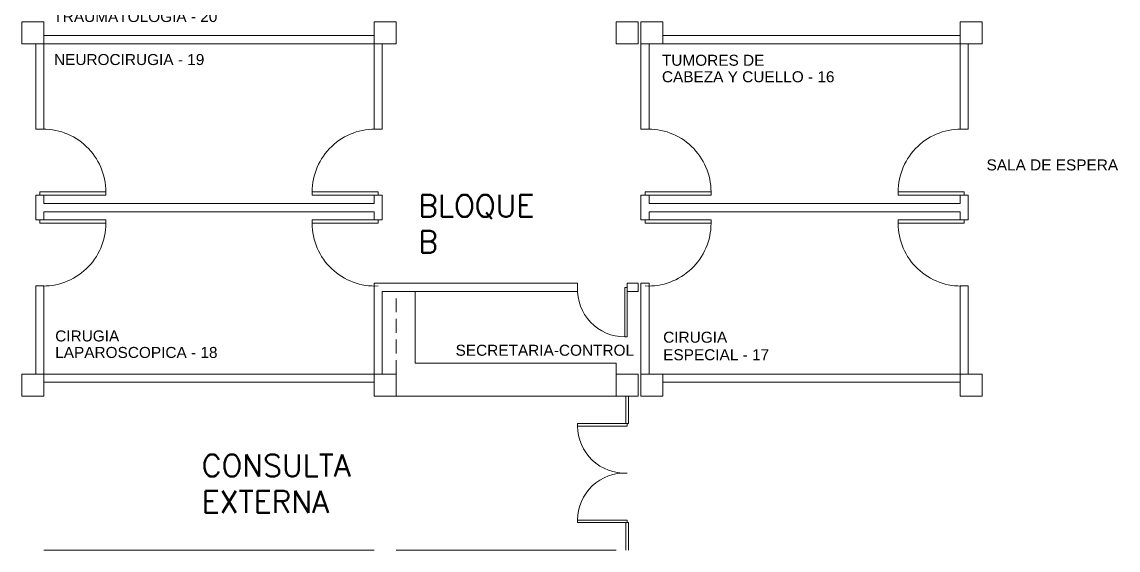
# Model space of a CAD drawing. Header units: millimetres. Extents: x 3379916 to 3461107, y 1810459 to 1930088.
# Drawn here: x 3411857 to 3431780, y 1884609 to 1894209 of the extents above; entities that cross this region are included whole.
import ezdxf

# ---------------------------------------------------------------- set-up
doc = ezdxf.new("R2010")
doc.units = ezdxf.units.MM
doc.linetypes.add('IMPORT-HIDDEN', pattern=[375, 250, -125])
for name, color, linetype, lineweight in [('COL', 2, 'Continuous', 9), ('MU', 1, 'Continuous', 9), ('NO', 7, 'Continuous', 9), ('PA', 7, 'Continuous', 9), ('planos entrada_dwg', 8, 'Continuous', 9), ('PU', 1, 'Continuous', 9), ('TA', 3, 'Continuous', 9), ('VE', 5, 'Continuous', 9)]:
    doc.layers.add(name, color=color, linetype=linetype, lineweight=lineweight)
doc.styles.add('Arial_1', font='arial.ttf', dxfattribs={"height": 200})
doc.styles.add('RomanS_3', font='romans__.ttf', dxfattribs={"height": 400})

# ---------------------------------------------------------------- blocks, each defined once
blk = doc.blocks.new('planos entrada_dwg_-COL40--171019-Nivel 1')
at = {"layer": 'COL', "flags": 128}
blk.add_lwpolyline([(-200, 200), (-200, -200), (200, -200), (200, 200)], close=True, dxfattribs=at)
blk = doc.blocks.new('planos entrada_dwg_P-IZ-171018-Nivel 1')
at = {"layer": 'PU', "flags": 128}
blk.add_lwpolyline([(50, 1000), (50, 0), (0, 0), (0, 1000)], close=True, dxfattribs=at)
at = {"layer": 'PU'}
blk.add_arc((50, 48.75), 951.25, 357.062399, 90, dxfattribs=at)
blk = doc.blocks.new('planos entrada_dwg_P-DE-171022-Nivel 1')
at = {"layer": 'PU', "flags": 128}
blk.add_lwpolyline([(-50, 1000), (-50, 0), (0, 0), (0, 1000)], close=True, dxfattribs=at)
at = {"layer": 'PU'}
blk.add_arc((-50, 48.75), 951.25, 90, 182.937601, dxfattribs=at)
blk = doc.blocks.new('planos entrada_dwg-171017-Nivel 1')
at = {"layer": 'MU', "linetype": 'IMPORT-HIDDEN'}
blk.add_line((3418657, 1887809), (3418657, 1889309), dxfattribs=at)
at = {"layer": 'MU', "flags": 128}
blk.add_lwpolyline([(3418657, 1887409), (3422657, 1887409), (3422657, 1888009), (3419007, 1888009), (3419007, 1889309)], dxfattribs=at)
at = {"layer": 'PA'}
for p, q in [((3418257, 1893959), (3412257, 1893959)), ((3423507, 1893959), (3428907, 1893959)), ((3412257, 1891059), (3412257, 1890909)), ((3418257, 1891059), (3418257, 1890909)), ((3423107, 1891059), (3423107, 1890609)), ((3423257, 1891059), (3423257, 1890909)), ((3423107, 1890909), (3423107, 1890759)), ((3412257, 1890759), (3412257, 1890609)), ((3418257, 1890759), (3418257, 1890609)), ((3423257, 1890759), (3423257, 1890609)), ((3412257, 1887659), (3418257, 1887659)), ((3428907, 1887659), (3423507, 1887659))]:
    blk.add_line(p, q, dxfattribs=at)
at = {"layer": 'PA', "flags": 128}
for points in [[(3418407, 1893809), (3418407, 1892259), (3418257, 1892259), (3418257, 1893809), (3412257, 1893809), (3412257, 1892259), (3412107, 1892259), (3412107, 1893809)], [(3423107, 1893809), (3423107, 1892259), (3423257, 1892259), (3423257, 1893809)], [(3423507, 1893809), (3428907, 1893809), (3428907, 1892259), (3429057, 1892259), (3429057, 1893809)], [(3412107, 1891059), (3412257, 1891059), (3412257, 1890909), (3418257, 1890909), (3418257, 1891059), (3418407, 1891059), (3418407, 1890909), (3418407, 1890759), (3418407, 1890609), (3418257, 1890609), (3418257, 1890759), (3412257, 1890759), (3412257, 1890609), (3412107, 1890609)], [(3428907, 1890909), (3423257, 1890909), (3423257, 1891059), (3423107, 1891059), (3423107, 1890609), (3423257, 1890609), (3423257, 1890759), (3428907, 1890759)], [(3429057, 1890609), (3429057, 1891059), (3428907, 1891059), (3428907, 1890909), (3428907, 1891059)], [(3428907, 1890609), (3428907, 1890759), (3428907, 1890609), (3429057, 1890609), (3429057, 1891059)], [(3418407, 1887809), (3418407, 1889309), (3421957, 1889309), (3421957, 1889459), (3418257, 1889459), (3418257, 1887809), (3412257, 1887809), (3412257, 1889409), (3412107, 1889409), (3412107, 1887809)], [(3423057, 1889309), (3422857, 1889309), (3422857, 1889459), (3423057, 1889459), (3423057, 1889309)], [(3423257, 1887809), (3423257, 1889459), (3423107, 1889459), (3423107, 1887809)], [(3423507, 1887809), (3428907, 1887809), (3428907, 1889409), (3429057, 1889409), (3429057, 1887809)]]:
    blk.add_lwpolyline(points, dxfattribs=at)
blk.add_lwpolyline([(3412107, 1890609), (3412107, 1891059)], close=True, dxfattribs=at)
at = {"layer": 'TA', "flags": 128}
for points in [[(3422832, 1887409), (3422832, 1886909), (3422882, 1886909), (3422882, 1887409)], [(3422832, 1884609), (3422832, 1885109), (3422882, 1885109), (3422882, 1884609)]]:
    blk.add_lwpolyline(points, dxfattribs=at)
at = {"layer": 'VE'}
for p, q in [((3418257, 1884609), (3412257, 1884609)), ((3422657, 1884609), (3418657, 1884609))]:
    blk.add_line(p, q, dxfattribs=at)
for p in [(3412057, 1894009), (3418457, 1894009), (3422857, 1894009), (3423307, 1894009), (3429107, 1894009), (3412057, 1887609), (3418457, 1887609), (3422857, 1887609), (3423307, 1887609), (3429107, 1887609)]:
    blk.add_blockref('planos entrada_dwg_-COL40--171019-Nivel 1', p)
for name, p, xscale, yscale, zscale, rotation in [('planos entrada_dwg_P-DE-171022-Nivel 1', (3412182, 1891059), 1.199999999999999, 1.199999999999999, 1.199999999999999, 270), ('planos entrada_dwg_P-DE-171022-Nivel 1', (3423182, 1891059), 1.199999999999999, 1.199999999999999, 1.199999999999999, 270), ('planos entrada_dwg_P-DE-171022-Nivel 1', (3418332, 1890609), 1.2, 1.2, 1.2, 90), ('planos entrada_dwg_P-DE-171022-Nivel 1', (3428982, 1890609), 1.2, 1.2, 1.2, 90), ('planos entrada_dwg_P-IZ-171018-Nivel 1', (3422857, 1889384), 0.9, 0.9, 0.9, 180), ('planos entrada_dwg_P-DE-171022-Nivel 1', (3422857, 1886909), 0.9000000000000001, 0.9000000000000001, 0.9000000000000001, 90)]:
    blk.add_blockref(name, p, dxfattribs=dict(xscale=xscale, yscale=yscale, zscale=zscale, rotation=rotation))
at = {"extrusion": (0, 0, -1)}
for p, xscale, yscale, zscale, rotation in [((-3418332, 1891059), 1.2, 1.2, -1.2, 270), ((-3428982, 1891059), 1.2, 1.2, -1.2, 270), ((-3412182, 1890609), 1.199999999999999, 1.199999999999999, -1.199999999999999, 90.00000000000003), ((-3423182, 1890609), 1.199999999999999, 1.199999999999999, -1.199999999999999, 90.00000000000003), ((-3422857, 1885109), 0.9000000000000001, 0.9000000000000001, -0.9000000000000001, 270)]:
    blk.add_blockref('planos entrada_dwg_P-DE-171022-Nivel 1', p, dxfattribs=dict(at, xscale=xscale, yscale=yscale, zscale=zscale, rotation=rotation))
at = {"layer": 'NO', "attachment_point": 1}
for s, insert, char_height, width, line_spacing_factor, style in [('TRAUMATOLOGIA - 20', (3412429, 1894407), 200, 3557.7, 0.941778, 'Arial_1'), ('NEUROCIRUGIA - 19', (3412440, 1893625), 200, 3258.98, 0.941778, 'Arial_1'), ('TUMORES DE', (3423489, 1893612), 200, 2220.81, 0.941778, 'Arial_1'), ('CABEZA Y CUELLO - 16', (3423489, 1893312), 200, 3741.34, 0.941778, 'Arial_1'), ('SALA DE ESPERA', (3429389, 1891710), 200, 2857.42, 0.941778, 'Arial_1'), ('BLOQUE\\PB', (3419060, 1891066), 400, 2935.05, 0.983083, 'RomanS_3'), ('CIRUGIA', (3412462, 1888601), 200, 1388.31, 0.941778, 'Arial_1'), ('CIRUGIA', (3423512, 1888578), 200, 1388.31, 0.941778, 'Arial_1'), ('LAPAROSCOPICA - 18', (3412462, 1888301), 200, 3523.42, 0.941778, 'Arial_1'), ('SECRETARIA-CONTROL', (3419739, 1888341), 200, 3868.66, 0.941778, 'Arial_1'), ('ESPECIAL - 17', (3423512, 1888259), 200, 2301.61, 0.941778, 'Arial_1'), ('CONSULTA\\PEXTERNA', (3415126, 1886344), 400, 3749.26, 0.983083, 'RomanS_3')]:
    blk.add_mtext(s, dxfattribs=dict(at, insert=insert, char_height=char_height, width=width, line_spacing_factor=line_spacing_factor, style=style))

msp = doc.modelspace()

# ---------------------------------------------------------------- block references
at = {"layer": 'planos entrada_dwg', "color": 7}
msp.add_blockref('planos entrada_dwg-171017-Nivel 1', (0, 0), dxfattribs=at)

doc.saveas('drawing.dxf')
